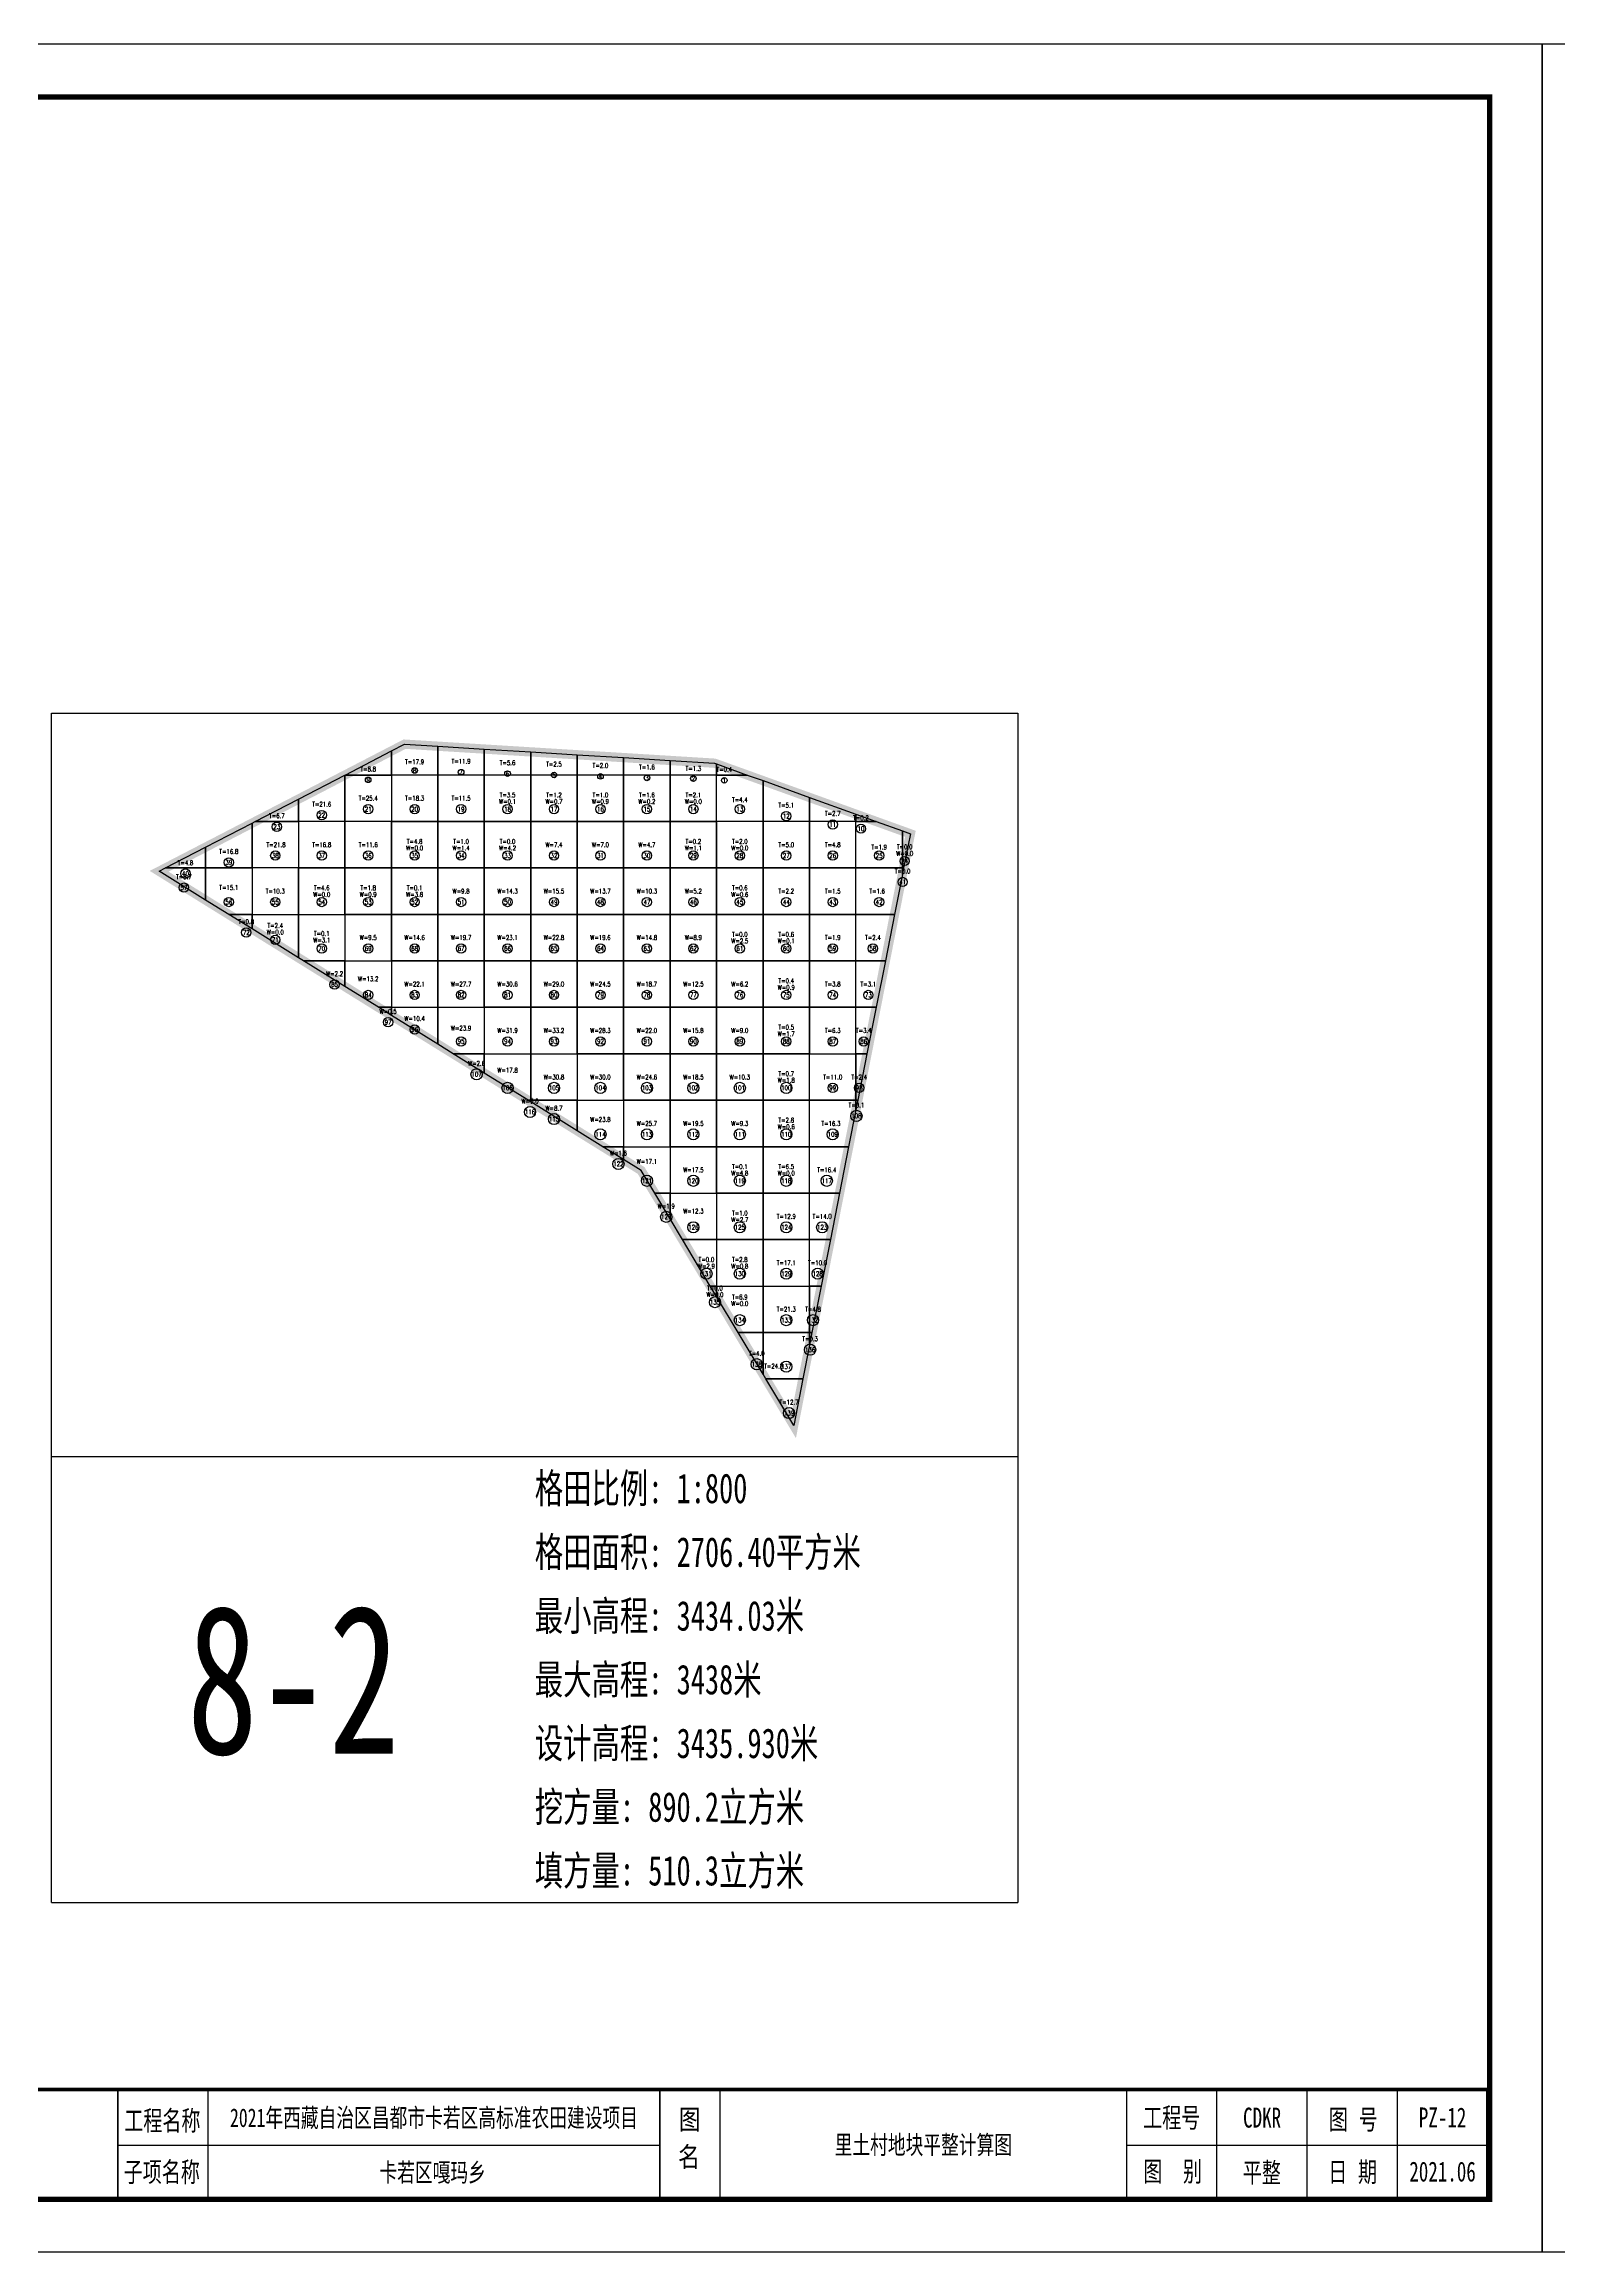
# Model space of a CAD drawing. Extents: x 4283 to 40403, y 1134 to 1764.
# Drawn here: x 8701 to 8904.8, y 1467.1 to 1764.1 of the extents above; entities that cross this region are included whole.
import ezdxf
from ezdxf.enums import TextEntityAlignment as Align

# ---------------------------------------------------------------- set-up
doc = ezdxf.new("R2010")
doc.units = 0
for name, color, linetype in [('PUB_TITLE', 4, 'Continuous'), ('S-MODIFY', 4, 'Continuous'), ('tdz_8-2方格网', 2, 'Continuous'), ('tdz_8-2方格网计算', 7, 'Continuous'), ('tdz_土方计算图', 7, 'Continuous'), ('tdz_格田', 6, 'Continuous'), ('华泽绵阳图框', 7, 'Continuous')]:
    doc.layers.add(name, color=color, linetype=linetype)
doc.styles.add('-宋体', font='', dxfattribs={"width": 0.8})
doc.styles.add('GLand', font='')
doc.styles.add('GLandNum', font='txt_____.ttf', dxfattribs={"width": 0.7, "height": 0.5})
doc.styles.add('长仿宋', font='', dxfattribs={"width": 0.7, "height": 5})
doc.styles.get('-宋体').set_extended_font_data('SimSun')
doc.styles.get('GLand').set_extended_font_data('FangSong_GB2312')
doc.styles.get('长仿宋').set_extended_font_data('SimSun')

msp = doc.modelspace()

# ---------------------------------------------------------------- linework, layer by layer
msp.add_lwpolyline([(8701.99, 1514.09), (8831.99, 1514.09)])
at = {"layer": 'PUB_TITLE'}
for points in [[(8482.53, 1467.09), (8902.53, 1467.09), (8902.53, 1764.09), (8482.53, 1764.09)], [(8902.53, 1467.09), (9322.53, 1467.09), (9322.53, 1764.09), (8902.53, 1764.09)]]:
    msp.add_lwpolyline(points, close=True, dxfattribs=at)
at = {"layer": 'PUB_TITLE', "color": 7, "const_width": 0.566}
msp.add_lwpolyline([(8895.46, 1474.16), (8895.46, 1756.99)], dxfattribs=at)
at = {"layer": 'PUB_TITLE', "color": 7, "const_width": 0.506}
msp.add_lwpolyline([(8500.21, 1474.16), (8895.23, 1474.16), (8895.24, 1488.92), (8500.21, 1488.92)], close=True, dxfattribs=at)
at = {"layer": 'S-MODIFY'}
for points in [[(8482.53, 1467.09), (8902.53, 1467.09), (8902.53, 1764.09), (8482.53, 1764.09)], [(8902.53, 1467.09), (9322.53, 1467.09), (9322.53, 1764.09), (8902.53, 1764.09)]]:
    msp.add_lwpolyline(points, close=True, dxfattribs=at)
at = {"layer": 'tdz_8-2方格网', "linetype": 'Continuous'}
for points in [[(8753.95, 1669.64, 4293.92), (8753.95, 1665.77, 4294.19), (8747.7, 1665.77, 4294.24), (8747.7, 1669, 4293.75), (8749.48, 1669.92, 4293.75)], [(8760.2, 1669.26, 4294.16), (8760.2, 1665.77, 4294.4), (8753.95, 1665.77, 4294.19), (8753.95, 1669.64, 4293.92)], [(8766.45, 1668.88, 4294.35), (8766.45, 1665.77, 4294.57), (8760.2, 1665.77, 4294.4), (8760.2, 1669.26, 4294.16)], [(8747.7, 1669, 4293.75), (8747.7, 1665.77, 4294.24), (8741.46, 1665.77, 4294.04)], [(8772.7, 1668.49, 4294.11), (8772.7, 1665.77, 4294.31), (8766.45, 1665.77, 4294.57), (8766.45, 1668.88, 4294.35)], [(8778.95, 1668.11, 4293.86), (8778.95, 1665.77, 4294.01), (8772.7, 1665.77, 4294.31), (8772.7, 1668.49, 4294.11)], [(8785.2, 1667.73, 4293.62), (8785.2, 1665.77, 4293.68), (8778.95, 1665.77, 4294.01), (8778.95, 1668.11, 4293.86)], [(8791.45, 1667.26, 4293.37), (8791.45, 1665.77, 4293.43), (8785.2, 1665.77, 4293.68), (8785.2, 1667.73, 4293.62), (8791.17, 1667.36, 4293.39)], [(8795.59, 1665.77, 4293.14), (8791.45, 1665.77, 4293.43), (8791.45, 1667.26, 4293.37)], [(8741.45, 1665.76, 4294.04), (8741.45, 1659.52, 4295.1), (8735.2, 1659.52, 4295.12), (8735.2, 1662.53, 4294.6)], [(8741.46, 1665.77, 4294.04), (8747.7, 1665.77, 4294.24), (8747.7, 1659.52, 4295.09), (8741.45, 1659.52, 4295.1), (8741.45, 1665.76, 4294.04)], [(8747.7, 1665.77, 4294.24), (8747.7, 1659.52, 4295.09), (8753.95, 1659.52, 4295.14), (8753.95, 1665.77, 4294.19)], [(8753.95, 1665.77, 4294.19), (8753.95, 1659.52, 4295.14), (8760.2, 1659.52, 4295.16), (8760.2, 1665.77, 4294.4)], [(8760.2, 1665.77, 4294.4), (8760.2, 1659.52, 4295.16), (8766.45, 1659.52, 4295.03), (8766.45, 1665.77, 4294.57)], [(8766.45, 1665.77, 4294.57), (8766.45, 1659.52, 4295.03), (8772.7, 1659.52, 4294.87), (8772.7, 1665.77, 4294.31)], [(8772.7, 1665.77, 4294.31), (8772.7, 1659.52, 4294.87), (8778.95, 1659.52, 4294.5), (8778.95, 1665.77, 4294.01)], [(8778.95, 1665.77, 4294.01), (8778.95, 1659.52, 4294.5), (8785.2, 1659.52, 4294.09), (8785.2, 1665.77, 4293.68)], [(8785.2, 1665.77, 4293.68), (8785.2, 1659.52, 4294.09), (8791.45, 1659.52, 4293.68), (8791.45, 1665.77, 4293.43)], [(8797.7, 1665.01, 4293.02), (8797.7, 1659.52, 4293.23), (8791.45, 1659.52, 4293.68), (8791.45, 1665.77, 4293.43), (8795.59, 1665.77, 4293.14)], [(8803.95, 1662.75, 4292.66), (8803.95, 1659.52, 4292.78), (8797.7, 1659.52, 4293.23), (8797.7, 1665.01, 4293.02)], [(8735.2, 1662.53, 4294.6), (8735.2, 1659.52, 4295.12), (8729.38, 1659.52, 4295.11)], [(8810.2, 1660.5, 4292.54), (8810.2, 1659.52, 4292.58), (8803.95, 1659.52, 4292.78), (8803.95, 1662.75, 4292.66)], [(8812.93, 1659.52, 4292.58), (8810.2, 1659.52, 4292.58), (8810.2, 1660.5, 4292.54)], [(8728.95, 1659.29, 4295.15), (8728.95, 1653.27, 4295.95), (8722.7, 1653.27, 4296.05), (8722.7, 1656.06, 4295.71)], [(8729.38, 1659.52, 4295.11), (8735.2, 1659.52, 4295.12), (8735.2, 1653.27, 4295.85), (8728.95, 1653.27, 4295.95), (8728.95, 1659.29, 4295.15)], [(8735.2, 1659.52, 4295.12), (8735.2, 1653.27, 4295.85), (8741.45, 1653.27, 4295.8), (8741.45, 1659.52, 4295.1)], [(8741.45, 1659.52, 4295.1), (8741.45, 1653.27, 4295.8), (8747.7, 1653.27, 4295.77), (8747.7, 1659.52, 4295.09)], [(8747.7, 1659.52, 4295.09), (8747.7, 1653.27, 4295.77), (8753.95, 1653.27, 4295.78), (8753.95, 1659.52, 4295.14)], [(8753.95, 1659.52, 4295.14), (8753.95, 1653.27, 4295.78), (8760.2, 1653.27, 4295.76), (8760.2, 1659.52, 4295.16)], [(8760.2, 1659.52, 4295.16), (8760.2, 1653.27, 4295.76), (8766.45, 1653.27, 4295.68), (8766.45, 1659.52, 4295.03)], [(8766.45, 1659.52, 4295.03), (8766.45, 1653.27, 4295.68), (8772.7, 1653.27, 4295.36), (8772.7, 1659.52, 4294.87)], [(8772.7, 1659.52, 4294.87), (8772.7, 1653.27, 4295.36), (8778.95, 1653.27, 4294.97), (8778.95, 1659.52, 4294.5)], [(8778.95, 1659.52, 4294.5), (8778.95, 1653.27, 4294.97), (8785.2, 1653.27, 4294.53), (8785.2, 1659.52, 4294.09)], [(8785.2, 1659.52, 4294.09), (8785.2, 1653.27, 4294.53), (8791.45, 1653.27, 4293.97), (8791.45, 1659.52, 4293.68)], [(8791.45, 1659.52, 4293.68), (8791.45, 1653.27, 4293.97), (8797.7, 1653.27, 4293.48), (8797.7, 1659.52, 4293.23)], [(8797.7, 1659.52, 4293.23), (8797.7, 1653.27, 4293.48), (8803.95, 1653.27, 4293.19), (8803.95, 1659.52, 4292.78)], [(8803.95, 1659.52, 4292.78), (8803.95, 1653.27, 4293.19), (8810.2, 1653.27, 4293.03), (8810.2, 1659.52, 4292.58)], [(8816.45, 1658.25, 4292.62), (8816.45, 1653.27, 4292.71), (8810.2, 1653.27, 4293.03), (8810.2, 1659.52, 4292.58), (8812.93, 1659.52, 4292.58)], [(8816.62, 1653.27, 4292.71), (8816.45, 1653.27, 4292.71), (8816.45, 1658.25, 4292.62), (8817.53, 1657.86, 4292.64)], [(8722.7, 1656.06, 4295.71), (8722.7, 1653.27, 4296.05), (8717.31, 1653.27, 4295.96)], [(8717.31, 1653.27, 4295.96), (8722.7, 1653.27, 4296.05), (8722.7, 1648.95, 4296.27), (8716.45, 1652.82, 4295.96)], [(8722.7, 1648.95, 4296.27), (8722.7, 1653.27, 4296.05), (8728.95, 1653.27, 4295.95), (8728.95, 1647.02, 4296.53), (8725.81, 1647.02, 4296.43)], [(8728.95, 1653.27, 4295.95), (8728.95, 1647.02, 4296.53), (8735.2, 1647.02, 4296.58), (8735.2, 1653.27, 4295.85)], [(8735.2, 1653.27, 4295.85), (8735.2, 1647.02, 4296.58), (8741.45, 1647.02, 4296.49), (8741.45, 1653.27, 4295.8)], [(8741.45, 1653.27, 4295.8), (8741.45, 1647.02, 4296.49), (8747.7, 1647.02, 4296.45), (8747.7, 1653.27, 4295.77)], [(8747.7, 1653.27, 4295.77), (8747.7, 1647.02, 4296.45), (8753.95, 1647.02, 4296.41), (8753.95, 1653.27, 4295.78)], [(8753.95, 1653.27, 4295.78), (8753.95, 1647.02, 4296.41), (8760.2, 1647.02, 4296.38), (8760.2, 1653.27, 4295.76)], [(8760.2, 1653.27, 4295.76), (8760.2, 1647.02, 4296.38), (8766.45, 1647.02, 4296.26), (8766.45, 1653.27, 4295.68)], [(8766.45, 1653.27, 4295.68), (8766.45, 1647.02, 4296.26), (8772.7, 1647.02, 4295.85), (8772.7, 1653.27, 4295.36)], [(8772.7, 1653.27, 4295.36), (8772.7, 1647.02, 4295.85), (8778.95, 1647.02, 4295.44), (8778.95, 1653.27, 4294.97)], [(8778.95, 1653.27, 4294.97), (8778.95, 1647.02, 4295.44), (8785.2, 1647.02, 4294.86), (8785.2, 1653.27, 4294.53)], [(8785.2, 1653.27, 4294.53), (8785.2, 1647.02, 4294.86), (8791.45, 1647.02, 4294.29), (8791.45, 1653.27, 4293.97)], [(8791.45, 1653.27, 4293.97), (8791.45, 1647.02, 4294.29), (8797.7, 1647.02, 4293.73), (8797.7, 1653.27, 4293.48)], [(8797.7, 1653.27, 4293.48), (8797.7, 1647.02, 4293.73), (8803.95, 1647.02, 4293.45), (8803.95, 1653.27, 4293.19)], [(8803.95, 1653.27, 4293.19), (8803.95, 1647.02, 4293.45), (8810.2, 1647.02, 4293.16), (8810.2, 1653.27, 4293.03)], [(8815.39, 1647.02, 4292.81), (8810.2, 1647.02, 4293.16), (8810.2, 1653.27, 4293.03), (8816.45, 1653.27, 4292.71), (8816.45, 1652.4, 4292.73)], [(8816.45, 1653.27, 4292.71), (8816.62, 1653.27, 4292.71), (8816.45, 1652.4, 4292.73)], [(8725.81, 1647.02, 4296.43), (8728.95, 1647.02, 4296.53), (8728.95, 1645.07, 4296.58)], [(8728.95, 1645.07, 4296.58), (8728.95, 1647.02, 4296.53), (8735.2, 1647.02, 4296.58), (8735.2, 1641.19, 4296.9)], [(8735.2, 1641.19, 4296.9), (8735.2, 1647.02, 4296.58), (8741.45, 1647.02, 4296.49), (8741.45, 1640.77, 4297.14), (8735.88, 1640.77, 4296.93)], [(8741.45, 1647.02, 4296.49), (8741.45, 1640.77, 4297.14), (8747.7, 1640.77, 4297.11), (8747.7, 1647.02, 4296.45)], [(8747.7, 1647.02, 4296.45), (8747.7, 1640.77, 4297.11), (8753.95, 1640.77, 4297.07), (8753.95, 1647.02, 4296.41)], [(8753.95, 1647.02, 4296.41), (8753.95, 1640.77, 4297.07), (8760.2, 1640.77, 4297.03), (8760.2, 1647.02, 4296.38)], [(8760.2, 1647.02, 4296.38), (8760.2, 1640.77, 4297.03), (8766.45, 1640.77, 4296.77), (8766.45, 1647.02, 4296.26)], [(8766.45, 1647.02, 4296.26), (8766.45, 1640.77, 4296.77), (8772.7, 1640.77, 4296.33), (8772.7, 1647.02, 4295.85)], [(8772.7, 1647.02, 4295.85), (8772.7, 1640.77, 4296.33), (8778.95, 1640.77, 4295.8), (8778.95, 1647.02, 4295.44)], [(8778.95, 1647.02, 4295.44), (8778.95, 1640.77, 4295.8), (8785.2, 1640.77, 4295.21), (8785.2, 1647.02, 4294.86)], [(8785.2, 1647.02, 4294.86), (8785.2, 1640.77, 4295.21), (8791.45, 1640.77, 4294.61), (8791.45, 1647.02, 4294.29)], [(8791.45, 1647.02, 4294.29), (8791.45, 1640.77, 4294.61), (8797.7, 1640.77, 4294.01), (8797.7, 1647.02, 4293.73)], [(8797.7, 1647.02, 4293.73), (8797.7, 1640.77, 4294.01), (8803.95, 1640.77, 4293.59), (8803.95, 1647.02, 4293.45)], [(8803.95, 1647.02, 4293.45), (8803.95, 1640.77, 4293.59), (8810.2, 1640.77, 4293.16), (8810.2, 1647.02, 4293.16)], [(8810.2, 1647.02, 4293.16), (8815.39, 1647.02, 4292.81), (8814.16, 1640.77, 4292.92), (8810.2, 1640.77, 4293.16)], [(8735.88, 1640.77, 4296.93), (8741.45, 1640.77, 4297.14), (8741.45, 1637.31, 4297.2)], [(8741.45, 1637.31, 4297.2), (8741.45, 1640.77, 4297.14), (8747.7, 1640.77, 4297.11), (8747.7, 1634.52, 4297.45), (8745.95, 1634.52, 4297.43)], [(8747.7, 1640.77, 4297.11), (8747.7, 1634.52, 4297.45), (8753.95, 1634.52, 4297.5), (8753.95, 1640.77, 4297.07)], [(8753.95, 1640.77, 4297.07), (8753.95, 1634.52, 4297.5), (8760.2, 1634.52, 4297.5), (8760.2, 1640.77, 4297.03)], [(8760.2, 1640.77, 4297.03), (8760.2, 1634.52, 4297.5), (8766.45, 1634.52, 4297.22), (8766.45, 1640.77, 4296.77)], [(8766.45, 1640.77, 4296.77), (8766.45, 1634.52, 4297.22), (8772.7, 1634.52, 4296.73), (8772.7, 1640.77, 4296.33)], [(8772.7, 1640.77, 4296.33), (8772.7, 1634.52, 4296.73), (8778.95, 1634.52, 4296.13), (8778.95, 1640.77, 4295.8)], [(8778.95, 1640.77, 4295.8), (8778.95, 1634.52, 4296.13), (8785.2, 1634.52, 4295.53), (8785.2, 1640.77, 4295.21)], [(8785.2, 1640.77, 4295.21), (8785.2, 1634.52, 4295.53), (8791.45, 1634.52, 4294.93), (8791.45, 1640.77, 4294.61)], [(8791.45, 1640.77, 4294.61), (8791.45, 1634.52, 4294.93), (8797.7, 1634.52, 4294.32), (8797.7, 1640.77, 4294.01)], [(8797.7, 1640.77, 4294.01), (8797.7, 1634.52, 4294.32), (8803.95, 1634.52, 4293.66), (8803.95, 1640.77, 4293.59)], [(8803.95, 1640.77, 4293.59), (8803.95, 1634.52, 4293.66), (8810.2, 1634.52, 4293.16), (8810.2, 1640.77, 4293.16)], [(8810.2, 1640.77, 4293.16), (8814.16, 1640.77, 4292.92), (8812.92, 1634.52, 4293.02), (8810.2, 1634.52, 4293.16)], [(8745.95, 1634.52, 4297.43), (8747.7, 1634.52, 4297.45), (8747.7, 1633.43, 4297.41)], [(8747.7, 1633.43, 4297.41), (8747.7, 1634.52, 4297.45), (8753.95, 1634.52, 4297.5), (8753.95, 1629.55, 4297.05)], [(8753.95, 1629.55, 4297.05), (8753.95, 1634.52, 4297.5), (8760.2, 1634.52, 4297.5), (8760.2, 1628.27, 4297.18), (8756.02, 1628.27, 4296.92)], [(8760.2, 1634.52, 4297.5), (8760.2, 1628.27, 4297.18), (8766.45, 1628.27, 4297.5), (8766.45, 1634.52, 4297.22)], [(8766.45, 1634.52, 4297.22), (8766.45, 1628.27, 4297.5), (8772.7, 1628.27, 4297.05), (8772.7, 1634.52, 4296.73)], [(8772.7, 1634.52, 4296.73), (8772.7, 1628.27, 4297.05), (8778.95, 1628.27, 4296.44), (8778.95, 1634.52, 4296.13)], [(8778.95, 1634.52, 4296.13), (8778.95, 1628.27, 4296.44), (8785.2, 1628.27, 4295.85), (8785.2, 1634.52, 4295.53)], [(8785.2, 1634.52, 4295.53), (8785.2, 1628.27, 4295.85), (8791.45, 1628.27, 4295.24), (8791.45, 1634.52, 4294.93)], [(8791.45, 1634.52, 4294.93), (8791.45, 1628.27, 4295.24), (8797.7, 1628.27, 4294.53), (8797.7, 1634.52, 4294.32)], [(8797.7, 1634.52, 4294.32), (8797.7, 1628.27, 4294.53), (8803.95, 1628.27, 4293.82), (8803.95, 1634.52, 4293.66)], [(8803.95, 1634.52, 4293.66), (8803.95, 1628.27, 4293.82), (8810.2, 1628.27, 4293.03), (8810.2, 1634.52, 4293.16)], [(8810.2, 1634.52, 4293.16), (8812.92, 1634.52, 4293.02), (8811.69, 1628.27, 4292.89), (8810.2, 1628.27, 4293.03)], [(8756.02, 1628.27, 4296.92), (8760.2, 1628.27, 4297.18), (8760.2, 1625.67, 4296.82)], [(8760.2, 1625.67, 4296.82), (8760.2, 1628.27, 4297.18), (8766.45, 1628.27, 4297.5), (8766.45, 1622.02, 4296.87), (8766.09, 1622.02, 4296.84)], [(8766.45, 1622.02, 4296.87), (8766.45, 1628.27, 4297.5), (8772.7, 1628.27, 4297.05), (8772.7, 1622.02, 4297.19)], [(8772.7, 1628.27, 4297.05), (8772.7, 1622.02, 4297.19), (8778.95, 1622.02, 4296.61), (8778.95, 1628.27, 4296.44)], [(8778.95, 1628.27, 4296.44), (8778.95, 1622.02, 4296.61), (8785.2, 1622.02, 4296.16), (8785.2, 1628.27, 4295.85)], [(8785.2, 1628.27, 4295.85), (8785.2, 1622.02, 4296.16), (8791.45, 1622.02, 4295.45), (8791.45, 1628.27, 4295.24)], [(8791.45, 1628.27, 4295.24), (8791.45, 1622.02, 4295.45), (8797.7, 1622.02, 4294.67), (8797.7, 1628.27, 4294.53)], [(8797.7, 1628.27, 4294.53), (8797.7, 1622.02, 4294.67), (8803.95, 1622.02, 4293.86), (8803.95, 1628.27, 4293.82)], [(8803.95, 1622.02, 4293.86), (8803.95, 1628.27, 4293.82), (8810.2, 1628.27, 4293.03), (8810.2, 1622.02, 4292.62)], [(8810.2, 1628.27, 4293.03), (8811.69, 1628.27, 4292.89), (8810.46, 1622.02, 4292.62), (8810.2, 1622.02, 4292.62)], [(8766.09, 1622.02, 4296.84), (8766.45, 1622.02, 4296.87), (8766.45, 1621.79, 4296.84)], [(8766.45, 1621.79, 4296.84), (8766.45, 1622.02, 4296.87), (8772.7, 1622.02, 4297.19), (8772.7, 1617.91, 4296.77)], [(8772.7, 1617.91, 4296.77), (8772.7, 1622.02, 4297.19), (8778.95, 1622.02, 4296.61), (8778.95, 1615.77, 4296.77), (8776.16, 1615.77, 4296.71)], [(8778.95, 1622.02, 4296.61), (8778.95, 1615.77, 4296.77), (8785.2, 1615.77, 4296.34), (8785.2, 1622.02, 4296.16)], [(8785.2, 1622.02, 4296.16), (8785.2, 1615.77, 4296.34), (8791.45, 1615.77, 4295.54), (8791.45, 1622.02, 4295.45)], [(8791.45, 1622.02, 4295.45), (8791.45, 1615.77, 4295.54), (8797.7, 1615.77, 4294.63), (8797.7, 1622.02, 4294.67)], [(8797.7, 1622.02, 4294.67), (8797.7, 1615.77, 4294.63), (8803.95, 1615.77, 4293.64), (8803.95, 1622.02, 4293.86)], [(8809.22, 1615.77, 4292.58), (8803.95, 1615.77, 4293.64), (8803.95, 1622.02, 4293.86), (8810.2, 1622.02, 4292.62), (8810.2, 1620.72, 4292.56)], [(8810.2, 1622.02, 4292.62), (8810.46, 1622.02, 4292.62), (8810.2, 1620.72, 4292.56)], [(8776.16, 1615.77, 4296.71), (8778.95, 1615.77, 4296.77), (8778.95, 1614.03, 4296.66)], [(8778.95, 1614.03, 4296.66), (8778.95, 1615.77, 4296.77), (8785.2, 1615.77, 4296.34), (8785.2, 1609.52, 4296.34), (8783.13, 1609.52, 4296.45), (8781.3, 1612.57, 4296.62)], [(8785.2, 1615.77, 4296.34), (8785.2, 1609.52, 4296.34), (8791.45, 1609.52, 4295.47), (8791.45, 1615.77, 4295.54)], [(8791.45, 1615.77, 4295.54), (8791.45, 1609.52, 4295.47), (8797.7, 1609.52, 4294.54), (8797.7, 1615.77, 4294.63)], [(8797.7, 1615.77, 4294.63), (8797.7, 1609.52, 4294.54), (8803.95, 1609.52, 4293.49), (8803.95, 1615.77, 4293.64)], [(8803.95, 1615.77, 4293.64), (8809.22, 1615.77, 4292.58), (8807.99, 1609.52, 4292.72), (8803.95, 1609.52, 4293.49)], [(8783.13, 1609.52, 4296.45), (8785.2, 1609.52, 4296.34), (8785.2, 1606.05, 4296.22)], [(8785.2, 1606.05, 4296.22), (8785.2, 1609.52, 4296.34), (8791.45, 1609.52, 4295.47), (8791.45, 1603.27, 4295.48), (8786.87, 1603.27, 4295.94)], [(8791.45, 1609.52, 4295.47), (8791.45, 1603.27, 4295.48), (8797.7, 1603.27, 4294.46), (8797.7, 1609.52, 4294.54)], [(8797.7, 1609.52, 4294.54), (8797.7, 1603.27, 4294.46), (8803.95, 1603.27, 4293.4), (8803.95, 1609.52, 4293.49)], [(8803.95, 1609.52, 4293.49), (8807.99, 1609.52, 4292.72), (8806.76, 1603.27, 4292.86), (8803.95, 1603.27, 4293.4)], [(8786.87, 1603.27, 4295.94), (8791.45, 1603.27, 4295.48), (8791.45, 1597.02, 4295.38), (8790.61, 1597.02, 4295.31)], [(8791.45, 1603.27, 4295.48), (8791.45, 1597.02, 4295.38), (8797.7, 1597.02, 4294.51), (8797.7, 1603.27, 4294.46)], [(8797.7, 1603.27, 4294.46), (8797.7, 1597.02, 4294.51), (8803.95, 1597.02, 4293.28), (8803.95, 1603.27, 4293.4)], [(8803.95, 1603.27, 4293.4), (8806.76, 1603.27, 4292.86), (8805.52, 1597.02, 4293), (8803.95, 1597.02, 4293.28)], [(8790.61, 1597.02, 4295.31), (8791.45, 1597.02, 4295.38), (8791.45, 1595.6, 4295.17)], [(8791.45, 1595.6, 4295.17), (8791.45, 1597.02, 4295.38), (8797.7, 1597.02, 4294.51), (8797.7, 1590.77, 4294.41), (8794.35, 1590.77, 4294.68)], [(8797.7, 1590.77, 4294.41), (8797.7, 1597.02, 4294.51), (8803.95, 1597.02, 4293.28), (8803.95, 1590.77, 4293.21)], [(8803.95, 1597.02, 4293.28), (8805.52, 1597.02, 4293), (8804.29, 1590.77, 4293.14), (8803.95, 1590.77, 4293.21)], [(8794.35, 1590.77, 4294.68), (8797.7, 1590.77, 4294.41), (8797.7, 1585.16, 4294.12)], [(8803.06, 1584.52, 4293.28), (8798.09, 1584.52, 4294.05), (8797.7, 1585.16, 4294.12), (8797.7, 1590.77, 4294.41), (8803.95, 1590.77, 4293.21), (8803.95, 1589.05, 4293.18)], [(8803.95, 1590.77, 4293.21), (8804.29, 1590.77, 4293.14), (8803.95, 1589.05, 4293.18)], [(8798.09, 1584.52, 4294.05), (8803.06, 1584.52, 4293.28), (8801.83, 1578.27, 4293.42)]]:
    msp.add_polyline3d(points, close=True, dxfattribs=at)
at = {"layer": 'tdz_8-2方格网计算', "color": 7, "linetype": 'Continuous'}
for centre, radius in [((8750.83, 1666.38), 0.375), ((8757.08, 1666.15), 0.375), ((8763.33, 1665.96), 0.375), ((8744.58, 1665.12), 0.375), ((8769.58, 1665.77), 0.375), ((8775.83, 1665.58), 0.375), ((8782.08, 1665.38), 0.375), ((8788.33, 1665.29), 0.375), ((8792.49, 1665.05), 0.375), ((8738.33, 1660.37), 0.625), ((8744.58, 1661.18), 0.625), ((8750.83, 1661.18), 0.625), ((8757.08, 1661.18), 0.625), ((8763.33, 1661.18), 0.625), ((8769.58, 1661.18), 0.625), ((8775.83, 1661.18), 0.625), ((8782.08, 1661.18), 0.625), ((8788.33, 1661.18), 0.625), ((8794.58, 1661.18), 0.625), ((8800.83, 1660.24), 0.625), ((8732.29, 1658.81), 0.625), ((8807.08, 1659.11), 0.625), ((8810.88, 1658.55), 0.625), ((8725.83, 1654.01), 0.625), ((8732.08, 1654.93), 0.625), ((8738.33, 1654.93), 0.625), ((8744.58, 1654.93), 0.625), ((8750.83, 1654.93), 0.625), ((8757.08, 1654.93), 0.625), ((8763.33, 1654.93), 0.625), ((8769.58, 1654.93), 0.625), ((8775.83, 1654.93), 0.625), ((8782.08, 1654.93), 0.625), ((8788.33, 1654.93), 0.625), ((8794.58, 1654.93), 0.625), ((8800.83, 1654.93), 0.625), ((8807.08, 1654.93), 0.625), ((8813.33, 1654.93), 0.625), ((8816.76, 1654.2), 0.625), ((8720, 1652.51), 0.625), ((8816.49, 1651.38), 0.625), ((8719.79, 1650.62), 0.625), ((8725.83, 1648.68), 0.625), ((8732.08, 1648.68), 0.625), ((8738.33, 1648.68), 0.625), ((8744.58, 1648.68), 0.625), ((8750.83, 1648.68), 0.625), ((8757.08, 1648.68), 0.625), ((8763.33, 1648.68), 0.625), ((8769.58, 1648.68), 0.625), ((8775.83, 1648.68), 0.625), ((8782.08, 1648.68), 0.625), ((8788.33, 1648.68), 0.625), ((8794.58, 1648.68), 0.625), ((8800.83, 1648.68), 0.625), ((8807.08, 1648.68), 0.625), ((8813.33, 1648.68), 0.625), ((8728.17, 1644.58), 0.625), ((8732.08, 1643.61), 0.625), ((8738.33, 1642.43), 0.625), ((8744.58, 1642.43), 0.625), ((8750.83, 1642.43), 0.625), ((8757.08, 1642.43), 0.625), ((8763.33, 1642.43), 0.625), ((8769.58, 1642.43), 0.625), ((8775.83, 1642.43), 0.625), ((8782.08, 1642.43), 0.625), ((8788.33, 1642.43), 0.625), ((8794.58, 1642.43), 0.625), ((8800.83, 1642.43), 0.625), ((8807.08, 1642.43), 0.625), ((8812.49, 1642.43), 0.625), ((8740.06, 1637.58), 0.625), ((8744.58, 1636.18), 0.625), ((8750.83, 1636.18), 0.625), ((8757.08, 1636.18), 0.625), ((8763.33, 1636.18), 0.625), ((8769.58, 1636.18), 0.625), ((8775.83, 1636.18), 0.625), ((8782.08, 1636.18), 0.625), ((8788.33, 1636.18), 0.625), ((8794.58, 1636.18), 0.625), ((8800.83, 1636.18), 0.625), ((8807.08, 1636.18), 0.625), ((8811.87, 1636.18), 0.625), ((8747.26, 1632.51), 0.625), ((8750.83, 1631.54), 0.625), ((8757.08, 1629.93), 0.625), ((8763.33, 1629.93), 0.625), ((8769.58, 1629.93), 0.625), ((8775.83, 1629.93), 0.625), ((8782.08, 1629.93), 0.625), ((8788.33, 1629.93), 0.625), ((8794.58, 1629.93), 0.625), ((8800.83, 1629.93), 0.625), ((8807.08, 1629.93), 0.625), ((8811.25, 1629.93), 0.625), ((8759.16, 1625.51), 0.75), ((8763.33, 1623.68), 0.75), ((8769.58, 1623.68), 0.75), ((8775.83, 1623.68), 0.75), ((8782.08, 1623.68), 0.75), ((8788.33, 1623.68), 0.75), ((8794.58, 1623.68), 0.75), ((8800.83, 1623.68), 0.75), ((8807.08, 1623.68), 0.625), ((8810.64, 1623.68), 0.625), ((8766.36, 1620.44), 0.75), ((8769.58, 1619.48), 0.75), ((8810.27, 1619.91), 0.75), ((8775.83, 1617.43), 0.75), ((8782.08, 1617.43), 0.75), ((8788.33, 1617.43), 0.75), ((8794.58, 1617.43), 0.75), ((8800.83, 1617.43), 0.75), ((8807.08, 1617.43), 0.75), ((8778.25, 1613.44), 0.75), ((8782.08, 1611.18), 0.75), ((8788.33, 1611.18), 0.75), ((8794.58, 1611.18), 0.75), ((8800.83, 1611.18), 0.75), ((8806.28, 1611.18), 0.75), ((8784.68, 1606.33), 0.75), ((8788.33, 1604.93), 0.75), ((8794.58, 1604.93), 0.75), ((8800.83, 1604.93), 0.75), ((8805.66, 1604.93), 0.75), ((8790.09, 1598.68), 0.75), ((8794.58, 1598.68), 0.75), ((8800.83, 1598.68), 0.75), ((8805.05, 1598.68), 0.75), ((8791.24, 1594.85), 0.75), ((8794.58, 1592.43), 0.75), ((8800.83, 1592.43), 0.75), ((8804.43, 1592.43), 0.75), ((8804.04, 1588.45), 0.75), ((8796.86, 1586.5), 0.75), ((8800.83, 1586.18), 0.75), ((8801.2, 1579.93), 0.75)]:
    msp.add_circle(centre, radius, dxfattribs=at)
at = {"layer": 'tdz_土方计算图', "linetype": 'Continuous'}
for points in [[(8701.99, 1674.09), (8831.99, 1674.09)], [(8701.99, 1514.09), (8701.99, 1514.09), (8701.99, 1674.09), (8701.99, 1674.09)], [(8831.99, 1674.09), (8831.99, 1514.09)], [(8701.99, 1574.09), (8831.99, 1574.09)]]:
    msp.add_lwpolyline(points, dxfattribs=at)
at = {"layer": 'tdz_格田', "linetype": 'Continuous', "lineweight": 60, "const_width": 1.25}
msp.add_lwpolyline([(8801.83, 1578.27), (8781.3, 1612.57), (8716.45, 1652.82), (8749.48, 1669.92), (8791.17, 1667.36), (8817.53, 1657.86), (8801.83, 1578.27)], close=True, dxfattribs=at)
at = {"layer": '华泽绵阳图框', "color": 7}
for p, q in [((8723.04, 1474.16), (8723.04, 1488.92)), ((8791.92, 1474.16), (8791.92, 1488.92)), ((8858.78, 1474.08), (8858.78, 1488.84)), ((8870.93, 1474.08), (8870.93, 1488.84)), ((8883.08, 1474.08), (8883.08, 1488.84)), ((8710.89, 1481.46), (8783.82, 1481.46)), ((8846.62, 1481.46), (8895.23, 1481.46))]:
    msp.add_line(p, q, dxfattribs=at)
at = {"layer": '华泽绵阳图框', "color": 7, "const_width": 0.707}
msp.add_lwpolyline([(8500.21, 1474.16), (8895.46, 1474.16), (8895.46, 1756.99), (8500.21, 1756.99)], close=True, dxfattribs=at)
at = {"layer": '华泽绵阳图框', "color": 7, "const_width": 0.506}
msp.add_lwpolyline([(8500.21, 1488.92), (8895.24, 1488.92)], dxfattribs=at)
at = {"layer": '华泽绵阳图框', "color": 7, "const_width": 0.203, "flags": 128}
for points in [[(8710.89, 1474.16), (8710.89, 1488.92)], [(8783.82, 1474.16), (8783.82, 1488.92)], [(8846.62, 1474.08), (8846.62, 1488.84)]]:
    msp.add_lwpolyline(points, dxfattribs=at)

# ---------------------------------------------------------------- texts
at = {"layer": 'tdz_8-2方格网计算', "color": 2, "linetype": 'Continuous', "style": 'GLandNum', "width": 0.7}
for s, p in [('T=8.8', (8744.58, 1666.57)), ('T=17.9', (8750.83, 1667.54)), ('T=11.9', (8757.08, 1667.61)), ('T=5.6', (8763.33, 1667.42)), ('T=2.5', (8769.58, 1667.23)), ('T=2.0', (8775.83, 1667.03)), ('T=1.6', (8782.08, 1666.84)), ('T=1.3', (8788.33, 1666.63)), ('T=0.4', (8792.49, 1666.51)), ('T=3.5', (8763.33, 1663.08)), ('T=1.2', (8769.58, 1663.08)), ('T=1.0', (8775.83, 1663.08)), ('T=1.6', (8782.08, 1663.08)), ('T=2.1', (8788.33, 1663.08)), ('T=6.7', (8732.29, 1660.27)), ('T=21.6', (8738.33, 1661.83)), ('T=25.4', (8744.58, 1662.64)), ('T=18.3', (8750.83, 1662.64)), ('T=11.5', (8757.08, 1662.64)), ('T=4.4', (8794.58, 1662.45)), ('T=5.1', (8800.83, 1661.7)), ('T=2.7', (8807.08, 1660.57)), ('T=0.2', (8810.88, 1660.01)), ('T=16.8', (8725.83, 1655.47)), ('T=21.8', (8732.18, 1656.39)), ('T=16.8', (8738.33, 1656.39)), ('T=11.6', (8744.58, 1656.39)), ('T=4.8', (8750.83, 1656.83)), ('T=1.0', (8757.08, 1656.83)), ('T=0.0', (8763.33, 1656.83)), ('T=0.2', (8788.33, 1656.83)), ('T=2.0', (8794.58, 1656.83)), ('T=5.0', (8800.83, 1656.39)), ('T=4.8', (8807.08, 1656.39)), ('T=1.9', (8813.33, 1656.07)), ('T=0.0', (8816.76, 1656.1)), ('T=8.7', (8719.79, 1652.08)), ('T=4.8', (8720, 1653.96)), ('T=0.0', (8816.49, 1652.84)), ('T=15.1', (8725.83, 1650.62)), ('T=10.3', (8732.08, 1650.14)), ('T=4.6', (8738.33, 1650.58)), ('T=1.8', (8744.58, 1650.58)), ('T=0.1', (8750.83, 1650.58)), ('T=0.6', (8794.58, 1650.58)), ('T=2.2', (8800.83, 1650.14)), ('T=1.5', (8807.08, 1650.14)), ('T=1.6', (8813.06, 1650.14)), ('T=0.8', (8728.17, 1646.04)), ('T=2.4', (8732.08, 1645.51)), ('T=0.1', (8738.33, 1644.43)), ('T=0.0', (8794.58, 1644.33)), ('T=0.6', (8800.83, 1644.33)), ('T=1.9', (8807.08, 1643.89)), ('T=2.4', (8812.49, 1643.89)), ('T=0.4', (8800.83, 1638.08)), ('T=3.8', (8807.08, 1637.64)), ('T=3.1', (8811.87, 1637.64)), ('T=0.5', (8800.83, 1631.83)), ('T=6.3', (8807.08, 1631.39)), ('T=3.4', (8811.25, 1631.39)), ('T=0.7', (8800.83, 1625.58)), ('T=11.0', (8807.08, 1625.14)), ('T=2.4', (8810.64, 1625.14)), ('T=0.1', (8810.27, 1621.37)), ('T=2.8', (8800.83, 1619.33)), ('T=16.3', (8806.83, 1618.89)), ('T=0.1', (8794.58, 1613.08)), ('T=6.5', (8800.83, 1613.08)), ('T=16.4', (8806.28, 1612.64)), ('T=1.0', (8794.58, 1606.83)), ('T=12.9', (8800.83, 1606.39)), ('T=14.0', (8805.66, 1606.39)), ('T=0.0', (8790.09, 1600.58)), ('T=2.8', (8794.58, 1600.58)), ('T=17.1', (8800.83, 1600.14)), ('T=10.0', (8805.05, 1600.14)), ('T=0.0', (8791.24, 1596.75)), ('T=6.9', (8794.58, 1595.54)), ('T=21.3', (8800.83, 1593.89)), ('T=4.8', (8804.43, 1593.89)), ('T=0.3', (8804.04, 1589.91)), ('T=4.0', (8796.86, 1587.96)), ('T=24.8', (8799.14, 1586.24)), ('T=12.7', (8801.2, 1581.39))]:
    msp.add_text(s, height=0.625, dxfattribs=at).set_placement(p, align=Align.MIDDLE_CENTER)
at = {"layer": 'tdz_8-2方格网计算', "color": 7, "linetype": 'Continuous', "style": 'GLandNum', "width": 0.7}
for s, p in [('8', (8750.83, 1666.38)), ('7', (8757.08, 1666.15)), ('6', (8763.33, 1665.96)), ('9', (8744.58, 1665.12)), ('5', (8769.58, 1665.77)), ('4', (8775.83, 1665.58)), ('3', (8782.08, 1665.38)), ('2', (8788.33, 1665.29)), ('1', (8792.49, 1665.05)), ('22', (8738.33, 1660.37)), ('21', (8744.58, 1661.18)), ('20', (8750.83, 1661.18)), ('19', (8757.08, 1661.18)), ('18', (8763.33, 1661.18)), ('17', (8769.58, 1661.18)), ('16', (8775.83, 1661.18)), ('15', (8782.08, 1661.18)), ('14', (8788.33, 1661.18)), ('13', (8794.58, 1661.18)), ('12', (8800.83, 1660.24)), ('23', (8732.29, 1658.81)), ('11', (8807.08, 1659.11)), ('10', (8810.88, 1658.55)), ('39', (8725.83, 1654.01)), ('38', (8732.08, 1654.93)), ('37', (8738.33, 1654.93)), ('36', (8744.58, 1654.93)), ('35', (8750.83, 1654.93)), ('34', (8757.08, 1654.93)), ('33', (8763.33, 1654.93)), ('32', (8769.58, 1654.93)), ('31', (8775.83, 1654.93)), ('30', (8782.08, 1654.93)), ('29', (8788.33, 1654.93)), ('28', (8794.58, 1654.93)), ('27', (8800.83, 1654.93)), ('26', (8807.08, 1654.93)), ('25', (8813.33, 1654.93)), ('24', (8816.76, 1654.2)), ('40', (8720, 1652.51)), ('41', (8816.49, 1651.38)), ('57', (8719.79, 1650.62)), ('56', (8725.83, 1648.68)), ('55', (8732.08, 1648.68)), ('54', (8738.33, 1648.68)), ('53', (8744.58, 1648.68)), ('52', (8750.83, 1648.68)), ('51', (8757.08, 1648.68)), ('50', (8763.33, 1648.68)), ('49', (8769.58, 1648.68)), ('48', (8775.83, 1648.68)), ('47', (8782.08, 1648.68)), ('46', (8788.33, 1648.68)), ('45', (8794.58, 1648.68)), ('44', (8800.83, 1648.68)), ('43', (8807.08, 1648.68)), ('42', (8813.33, 1648.68)), ('72', (8728.17, 1644.58)), ('71', (8732.08, 1643.61)), ('70', (8738.33, 1642.43)), ('69', (8744.58, 1642.43)), ('68', (8750.83, 1642.43)), ('67', (8757.08, 1642.43)), ('66', (8763.33, 1642.43)), ('65', (8769.58, 1642.43)), ('64', (8775.83, 1642.43)), ('63', (8782.08, 1642.43)), ('62', (8788.33, 1642.43)), ('61', (8794.58, 1642.43)), ('60', (8800.83, 1642.43)), ('59', (8807.08, 1642.43)), ('58', (8812.49, 1642.43)), ('85', (8740.06, 1637.58)), ('84', (8744.58, 1636.18)), ('83', (8750.83, 1636.18)), ('82', (8757.08, 1636.18)), ('81', (8763.33, 1636.18)), ('80', (8769.58, 1636.18)), ('79', (8775.83, 1636.18)), ('78', (8782.08, 1636.18)), ('77', (8788.33, 1636.18)), ('76', (8794.58, 1636.18)), ('75', (8800.83, 1636.18)), ('74', (8807.08, 1636.18)), ('73', (8811.87, 1636.18)), ('97', (8747.26, 1632.51)), ('96', (8750.83, 1631.54)), ('95', (8757.08, 1629.93)), ('94', (8763.33, 1629.93)), ('93', (8769.58, 1629.93)), ('92', (8775.83, 1629.93)), ('91', (8782.08, 1629.93)), ('90', (8788.33, 1629.93)), ('89', (8794.58, 1629.93)), ('88', (8800.83, 1629.93)), ('87', (8807.08, 1629.93)), ('86', (8811.25, 1629.93)), ('107', (8759.16, 1625.51)), ('106', (8763.33, 1623.68)), ('105', (8769.58, 1623.68)), ('104', (8775.83, 1623.68)), ('103', (8782.08, 1623.68)), ('102', (8788.33, 1623.68)), ('101', (8794.58, 1623.68)), ('100', (8800.83, 1623.68)), ('99', (8807.08, 1623.68)), ('98', (8810.64, 1623.68)), ('116', (8766.36, 1620.44)), ('115', (8769.58, 1619.48)), ('108', (8810.27, 1619.91)), ('114', (8775.83, 1617.43)), ('113', (8782.08, 1617.43)), ('112', (8788.33, 1617.43)), ('111', (8794.58, 1617.43)), ('110', (8800.83, 1617.43)), ('109', (8807.08, 1617.43)), ('122', (8778.25, 1613.44)), ('121', (8782.08, 1611.18)), ('120', (8788.33, 1611.18)), ('119', (8794.58, 1611.18)), ('118', (8800.83, 1611.18)), ('117', (8806.28, 1611.18)), ('127', (8784.68, 1606.33)), ('126', (8788.33, 1604.93)), ('125', (8794.58, 1604.93)), ('124', (8800.83, 1604.93)), ('123', (8805.66, 1604.93)), ('131', (8790.09, 1598.68)), ('130', (8794.58, 1598.68)), ('129', (8800.83, 1598.68)), ('128', (8805.05, 1598.68)), ('135', (8791.24, 1594.85)), ('134', (8794.58, 1592.43)), ('133', (8800.83, 1592.43)), ('132', (8804.43, 1592.43)), ('138', (8796.86, 1586.5)), ('137', (8800.83, 1586.18)), ('136', (8804.04, 1588.45)), ('139', (8801.2, 1579.93))]:
    msp.add_text(s, height=0.625, dxfattribs=at).set_placement(p, align=Align.MIDDLE_CENTER)
at = {"layer": 'tdz_8-2方格网计算', "color": 173, "linetype": 'Continuous', "style": 'GLandNum', "width": 0.7}
for s, p in [('W=0.1', (8763.33, 1662.2)), ('W=0.7', (8769.58, 1662.2)), ('W=0.9', (8775.83, 1662.2)), ('W=0.2', (8782.08, 1662.2)), ('W=0.0', (8788.33, 1662.2)), ('W=0.0', (8750.83, 1655.95)), ('W=1.4', (8757.08, 1655.95)), ('W=4.2', (8763.33, 1655.95)), ('W=7.4', (8769.58, 1656.39)), ('W=7.0', (8775.83, 1656.39)), ('W=4.7', (8782.08, 1656.39)), ('W=1.1', (8788.33, 1655.95)), ('W=0.0', (8794.58, 1655.95)), ('W=0.0', (8816.76, 1655.22)), ('W=0.0', (8738.33, 1649.7)), ('W=0.9', (8744.58, 1649.7)), ('W=3.8', (8750.83, 1649.7)), ('W=9.8', (8757.08, 1650.14)), ('W=14.3', (8763.33, 1650.14)), ('W=15.5', (8769.58, 1650.14)), ('W=13.7', (8775.83, 1650.14)), ('W=10.3', (8782.08, 1650.14)), ('W=5.2', (8788.33, 1650.14)), ('W=0.6', (8794.58, 1649.7)), ('W=0.0', (8732.08, 1644.63)), ('W=3.1', (8738.33, 1643.56)), ('W=9.5', (8744.58, 1643.89)), ('W=14.6', (8750.83, 1643.89)), ('W=19.7', (8757.08, 1643.89)), ('W=23.1', (8763.33, 1643.89)), ('W=22.8', (8769.58, 1643.89)), ('W=19.6', (8775.83, 1643.89)), ('W=14.8', (8782.08, 1643.89)), ('W=8.9', (8788.33, 1643.89)), ('W=2.5', (8794.58, 1643.45)), ('W=0.1', (8800.83, 1643.45)), ('W=2.2', (8740.06, 1639.04)), ('W=13.2', (8744.58, 1638.34)), ('W=22.1', (8750.83, 1637.64)), ('W=27.7', (8757.08, 1637.64)), ('W=30.6', (8763.33, 1637.64)), ('W=29.0', (8769.58, 1637.64)), ('W=24.5', (8775.83, 1637.64)), ('W=18.7', (8782.08, 1637.64)), ('W=12.5', (8788.33, 1637.64)), ('W=6.2', (8794.58, 1637.64)), ('W=0.9', (8800.83, 1637.2)), ('W=0.5', (8747.26, 1633.97)), ('W=10.4', (8750.83, 1633)), ('W=23.9', (8757.08, 1631.71)), ('W=31.9', (8763.33, 1631.39)), ('W=33.2', (8769.58, 1631.39)), ('W=28.3', (8775.83, 1631.39)), ('W=22.0', (8782.08, 1631.39)), ('W=15.8', (8788.33, 1631.39)), ('W=9.0', (8794.58, 1631.39)), ('W=1.7', (8800.83, 1630.95)), ('W=2.6', (8759.16, 1626.97)), ('W=17.8', (8763.33, 1626.05)), ('W=30.8', (8769.58, 1625.14)), ('W=30.0', (8775.83, 1625.14)), ('W=24.6', (8782.08, 1625.14)), ('W=18.5', (8788.33, 1625.14)), ('W=10.3', (8794.58, 1625.14)), ('W=1.8', (8800.83, 1624.7)), ('W=0.0', (8766.36, 1621.9)), ('W=8.7', (8769.58, 1620.93)), ('W=23.8', (8775.83, 1619.43)), ('W=25.7', (8782.08, 1618.89)), ('W=19.5', (8788.33, 1618.89)), ('W=9.3', (8794.58, 1618.89)), ('W=0.6', (8800.83, 1618.45)), ('W=1.6', (8778.25, 1614.9)), ('W=17.1', (8782.08, 1613.77)), ('W=17.5', (8788.33, 1612.64)), ('W=4.8', (8794.58, 1612.2)), ('W=0.0', (8800.83, 1612.2)), ('W=1.9', (8784.68, 1607.78)), ('W=12.3', (8788.33, 1607.09)), ('W=2.7', (8794.58, 1605.95)), ('W=2.9', (8790.09, 1599.7)), ('W=0.8', (8794.58, 1599.7)), ('W=0.0', (8791.24, 1595.87)), ('W=0.0', (8794.58, 1594.66))]:
    msp.add_text(s, height=0.625, dxfattribs=at).set_placement(p, align=Align.MIDDLE_CENTER)
at = {"layer": 'tdz_土方计算图', "linetype": 'Continuous', "style": 'GLand', "width": 0.7}
for s, p in [('格田比例: 1:800', (8766.99, 1569.81)), ('格田面积: 2706.40平方米', (8766.99, 1561.24)), ('最小高程: 3434.03米', (8766.99, 1552.66)), ('最大高程: 3438米', (8766.99, 1544.09)), ('设计高程: 3435.930米', (8766.99, 1535.52)), ('挖方量: 890.2立方米', (8766.99, 1526.95)), ('填方量: 510.3立方米', (8766.99, 1518.38))]:
    msp.add_text(s, height=4, dxfattribs=at).set_placement(p, align=Align.MIDDLE_LEFT)
at = {"layer": 'tdz_土方计算图', "color": 6, "linetype": 'Continuous', "style": 'GLand', "width": 0.7}
msp.add_text('8-2', height=20, dxfattribs=at).set_placement((8734.49, 1544.09), align=Align.MIDDLE_CENTER)
at = {"layer": '华泽绵阳图框', "style": '长仿宋', "width": 0.7}
for s, height, p in [('工程名称', 2.685, (8711.76, 1483.4)), ('工程号', 2.685, (8848.85, 1483.8)), ('图', 2.69, (8873.83, 1483.55)), ('号', 2.69, (8877.84, 1483.55)), ('子项名称', 2.685, (8711.68, 1476.49)), ('图', 2.69, (8848.87, 1476.56)), ('别', 2.69, (8854.21, 1476.56)), ('日', 2.69, (8873.74, 1476.5)), ('期', 2.69, (8877.75, 1476.5))]:
    msp.add_text(s, height=height, dxfattribs=at).set_placement(p)
for s, height, p in [('2021年西藏自治区昌都市卡若区高标准农田建设项目', 2.5, (8753.43, 1485.19)), ('CDKR', 2.685, (8864.85, 1485.15)), ('PZ-12', 2.685, (8889.13, 1485.17)), ('里土村地块平整计算图', 2.5, (8819.27, 1481.54)), ('卡若区嘎玛乡', 2.5, (8753.25, 1477.83)), ('平整', 2.685, (8864.82, 1477.79)), ('2021.06', 2.685, (8889.13, 1477.87))]:
    msp.add_text(s, height=height, dxfattribs=at).set_placement(p, align=Align.MIDDLE)
at = {"layer": '华泽绵阳图框', "color": 7, "style": '-宋体', "width": 0.8}
for s, p in [('图', (8786.37, 1483.55)), ('名', (8786.27, 1478.52))]:
    msp.add_text(s, height=2.69, dxfattribs=at).set_placement(p)

doc.saveas('drawing.dxf')
